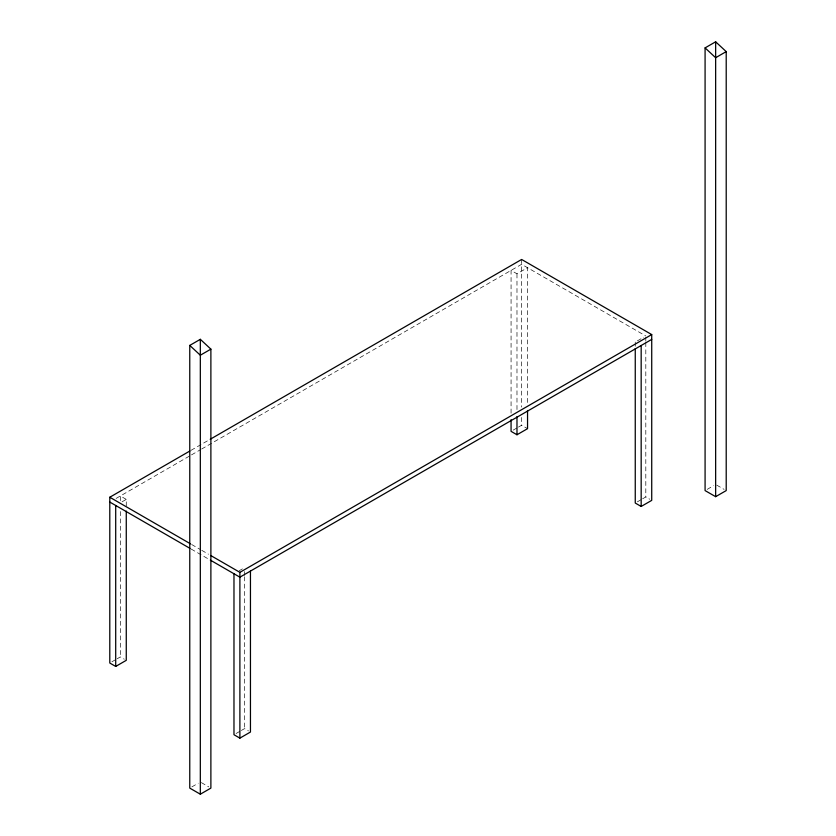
<?xml version="1.0" encoding="UTF-8"?>
<svg xmlns="http://www.w3.org/2000/svg" width="836" height="836" viewBox="0 0 836 836"><rect width="100%" height="100%" fill="white"/><g stroke="black" fill="none" stroke-linecap="round" stroke-linejoin="round"><path stroke-width="0.63" stroke-dasharray="4.18 3.13" d="M191.036 450.332L209.084 439.914M116.131 498.413L190.368 455.547M191.496 454.899L200.525 449.684M201.654 449.026L521.633 264.291L645.81 335.988M122.046 501.819L126.267 499.385L126.267 507.17M511.068 413.172L511.068 270.394L516.982 273.811L527.547 267.708L527.547 404.007M239.253 570.716L242.43 568.888M637.366 340.869L643.699 337.211M111.909 661.798L116.131 659.364M117.186 658.758L120.353 656.929L124.292 659.207M513.179 430.132L517.411 427.687M518.466 427.081L521.633 425.252L527.547 428.669M236.086 733.496L240.319 731.061M241.374 730.455L244.54 728.626L248.48 730.904M637.366 501.83L641.588 499.385M642.644 498.778L645.81 496.95L649.76 499.228M191.872 786.885L198.216 783.227M707.204 489.363L713.536 485.706M716.703 485.099L724.091 489.363M126.267 499.385L120.353 495.967L120.353 501.161M191.663 544.508L200.64 549.691M201.758 550.339L208.488 554.216M191.172 549.053L209.199 559.462M201.382 782.621L208.77 786.885M645.81 337.295L645.81 341.182M645.81 342.478L645.81 496.95M635.255 342.091L635.255 347.285M521.633 259.463L521.633 407.08M521.633 417.467L521.633 425.252M516.982 273.811L516.982 410.1M244.54 571.563L244.54 575.461M244.54 576.756L244.54 728.626M120.353 511.548L120.353 656.929"/><path stroke-width="1.25" d="M189.762 345.414L200.326 339.322L210.881 349.135L210.881 788.108L200.326 794.2L189.762 788.108L189.762 345.414L200.326 355.227L210.881 349.135M705.082 47.892L715.647 41.8L726.212 51.613L726.212 490.586L715.647 496.678L705.082 490.586L705.082 47.892L715.647 57.715L715.647 496.678M715.647 57.715L726.212 51.613M126.267 511.068L126.267 660.335L115.702 666.438L109.788 663.021L109.788 497.242L189.908 450.991M210.212 439.266L521.633 259.463L651.725 334.578L651.725 500.367L641.17 506.459L635.255 503.042L635.255 348.581M210.735 555.512L239.89 572.346L651.725 334.578M651.725 339.406L239.89 577.174L210.327 560.11M511.068 419.662L511.068 431.345L516.982 434.762L527.547 428.669L527.547 410.497M233.975 573.768L233.975 734.719L239.89 738.136L250.455 732.033L250.455 571.082M109.788 497.242L190.545 543.86M109.788 502.07L190.044 548.406M715.647 41.8L715.647 57.475M641.17 345.508L641.17 506.459M516.982 416.589L516.982 434.762M239.89 572.346L239.89 738.136M200.326 339.322L200.326 794.2M115.702 505.477L115.702 666.438"/></g></svg>
